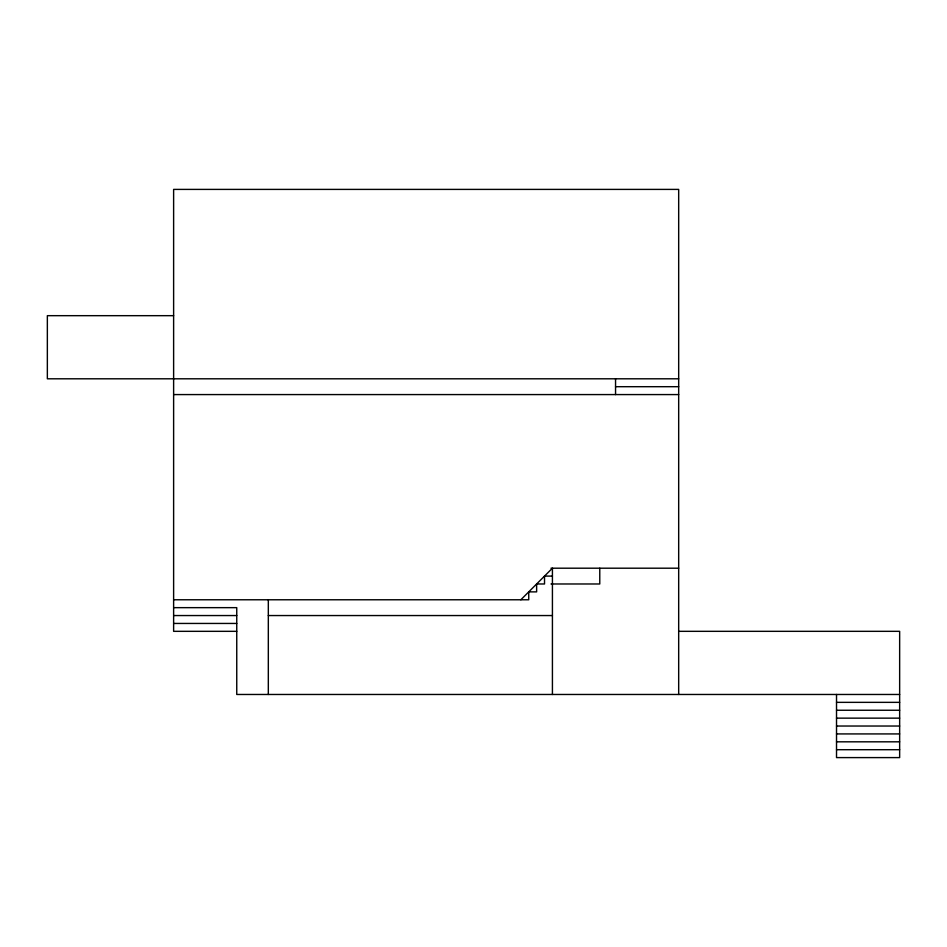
<?xml version="1.0" encoding="UTF-8"?>
<svg xmlns="http://www.w3.org/2000/svg" width="947" height="947" viewBox="0 0 947 947"><rect width="100%" height="100%" fill="white"/><g stroke="black" fill="none" stroke-linecap="round" stroke-linejoin="round"><path stroke-width="1.42" d="M520.85 599.771L552.421 568.2L552.421 694.471M173.621 315.671L47.35 315.671L47.35 378.8L678.679 378.8M615.55 386.696L678.679 386.696M173.621 394.579L678.679 394.579M551.012 568.2L678.679 568.2M552.421 576.096L544.525 576.096L544.525 583.979L536.629 583.979L536.629 591.875L528.746 591.875L528.746 599.771L173.621 599.771M551.012 583.979L599.771 583.979L599.771 568.2M173.621 607.654L236.75 607.654L236.75 694.471L899.65 694.471M173.621 615.55L236.75 615.55M268.321 615.55L552.421 615.55M173.621 623.446L236.75 623.446M236.75 631.329L173.621 631.329L173.621 189.4L678.679 189.4L678.679 694.471M678.679 631.329L899.65 631.329L899.65 757.6L836.521 757.6L836.521 694.471M836.521 702.354L899.65 702.354M836.521 710.25L899.65 710.25M836.521 718.146L899.65 718.146M836.521 726.029L899.65 726.029M836.521 733.925L899.65 733.925M836.521 741.821L899.65 741.821M836.521 749.704L899.65 749.704M615.55 378.8L615.55 394.579M268.321 599.771L268.321 694.471"/></g></svg>
